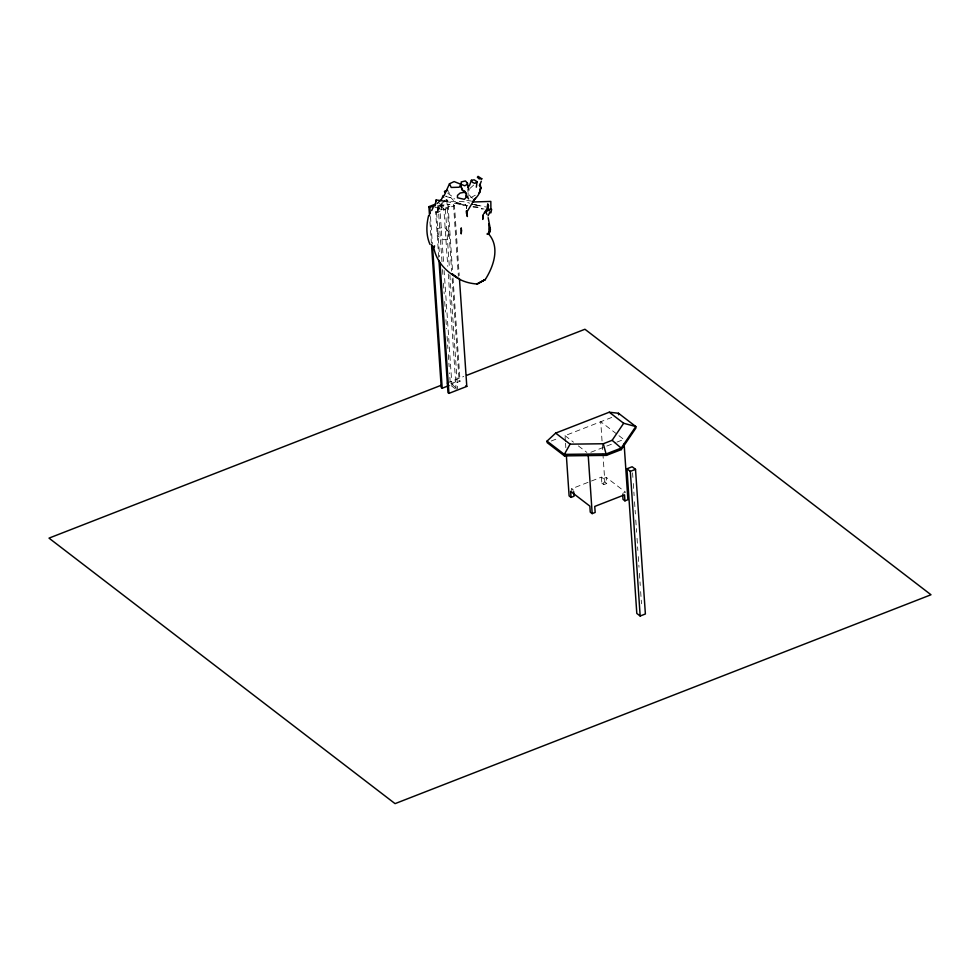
<?xml version="1.0" encoding="UTF-8"?>
<svg xmlns="http://www.w3.org/2000/svg" width="980" height="980" viewBox="0 0 980 980"><rect width="100%" height="100%" fill="white"/><g stroke="black" fill="none" stroke-linecap="round" stroke-linejoin="round"><path stroke-width="0.73" stroke-dasharray="4.9 3.68" d="M472.838 198.144L471.257 197.593L468.085 193.146L467.815 189.14M466.468 208.385L466.492 205.812L465.084 204.379L455.614 202.639L450.898 197.703L445.888 196.049M441.196 209.916L442.176 202.407L441.649 206.082L449.979 204.367L437.999 205.531L437.729 212.17L441.368 212.256M466.517 208.409L466.578 205.874L465.084 204.379M437.999 205.531L437.729 212.17M441.049 206.756L442.323 202.052L445.067 201.255L467.485 205.898M470.033 188.368L473.708 185.036M475.312 195.228L469.898 198.046M444.026 200.778L446.782 199.712L447.738 200.447L452.613 271.852M447.738 200.447L439.555 203.632L445.324 208.066L449.465 268.839M438.746 257.409L435.647 211.827L443.83 208.642L447.762 266.376M445.324 208.066L453.507 204.869L454.475 205.604L459.228 275.503M435.647 211.827L436.602 212.574L454.475 205.604M446.672 383.143L463.773 376.467M450.861 383.731L459.106 380.522L460.061 381.257L451.878 384.442L444.112 270.492M551.262 441L558.135 438.329M565.411 441.674L565.007 435.647L611.728 417.443M590.83 452.282L615.562 442.642M616.935 442.103L623.807 439.42L617.731 434.765M571.989 493.259L571.683 488.738L601.451 477.125L603.374 478.608L603.79 484.635L606.767 483.471L606.351 477.444L603.374 478.608M601.451 477.125L601.867 483.152L604.844 482.001L606.767 483.471M622.606 493.357L625.583 492.193L606.351 477.444M442.176 200.79C451.253 203.179 460.772 199.7 469.653 203.179M473.12 206.841L477.554 207.086L484.096 209.083M473.046 206.89L478.669 207.393L482.319 209.328M445.63 196.368L454.732 198.916M442.899 201.023L445.067 201.255M466.713 200.386L470.939 200.986M455.614 202.639L461.213 203.607M459.179 204.146L467.742 205.812M434.936 207.417L441.024 208.483M474.614 204.661L479.771 205.959L472.189 204.171L487.268 207.258M447.701 193.121L451.731 196.123L448.154 191.517M443.83 208.642L438.06 204.22L442.005 261.954M616.518 433.834L600.728 421.731L602.786 451.866M565.007 435.647L573.508 442.176M578.359 445.9L586.861 452.417M601.867 483.152L603.79 484.635M451.878 384.442L456.496 387.982M455.002 388.57L450.396 385.03L449.563 372.865M571.683 488.738L573.606 490.208M632.566 472.838L632.884 477.407M633.288 483.495L634.121 495.684M634.538 501.772L635.371 513.949M635.787 520.049L636.62 532.226M637.037 538.314L637.858 550.49M638.274 556.591L639.009 567.249M639.413 573.337L640.246 585.513M640.663 591.601L641.496 603.79M602.896 453.373L604.844 482.001M565.521 443.18L565.827 447.701M453.507 204.869L458.371 276.286M453.017 277.94L460.061 381.257M446.782 199.712L451.645 271.117M452.16 278.712L459.106 380.522M449.881 274.915L457.648 388.876M448.289 273.971L456.153 389.452M439.653 205.151L443.597 262.897M442.519 269.549L442.935 275.625M443.45 283.22L444.173 293.865M444.687 301.46L445.422 312.093M445.937 319.688L446.562 328.802M447.076 336.41L447.909 348.562M448.313 354.638L449.146 366.79M436.602 212.574L439.604 256.638M430.502 216.519L432.364 243.873M429.951 221.86L431.396 243.138M468.085 192.68L468.085 198.132M448.595 231.635L448.252 238.912L443.72 239.782L438.195 236.376L437.35 228.524L444.32 227.299L448.595 231.635"/><path stroke-width="1.47" d="M488.775 223.857L489.204 230.79L488.787 233.216L487.195 234.33L487.379 233.399M489.461 230.423L489.682 227.764M435.01 205.959L436.137 199.994L442.176 200.79M476.329 187.18L477.076 181.692L474.173 179.842L471.356 180.259L469.641 185.183L467.779 187.596M467.423 183.162L467.24 184.411L464.704 185.796L461.31 184.35L461.225 181.962L465.439 180.92L467.423 183.162L468.881 190.083M442.054 198.132L443.119 195.449M433.785 247.524L434.606 245.931L433.687 247.009C435.88 260.815 445.827 271.754 457.93 278.038L452.356 273.971M481.278 181.214L479.894 184.901L480.09 184.167C482.197 190.328 478.265 196.355 473.585 200.116L475.557 198.34M428.603 215.625C426.239 225.045 425.982 235.421 429.987 244.4M480.813 187.56L479.306 193.085L480.813 187.56L479.355 185.318M488.359 208.373L487.758 203.828L487.391 206.4L488.359 208.373L483.985 213.603L488.689 205.812M489.976 212.133L488.028 215.857M449.477 183.762L451.204 187.462L459.191 187.229L460.514 185.208L462.462 190.181L466.198 193.575L464.667 192.264L460.159 193.023L457.513 195.351L457.427 197.764L464.336 199.332L465.855 197.789L466.198 193.575L464.581 191.014L462.291 190.169L460.208 183.995L454.108 181.582L449.477 183.762L444.173 195.559M431.678 210.578L433.234 207.246M466.26 213.077L474.541 199.258M488.53 233.914L490.38 229.271L490.086 231.77L488.53 233.914L490.38 229.271L488.163 217.683M547.036 441.11L564.345 454.377L606.375 453.863L621.198 448.093L635.8 426.533L623.672 423.274L612.145 440.302L603.276 443.756L570.078 444.161L564.345 454.377L564.443 455.884L606.473 455.369L621.296 449.6L635.898 428.04L635.8 426.533L618.49 413.254L609.254 412.213L555.66 433.099L547.036 441.11L547.146 442.617L564.443 455.884M477.076 181.692L474.957 183.37L472.47 182.39L471.356 180.259M441.833 198.977L437.399 203.411M486.938 214.436L485.798 211.643L489.657 209.83L490.894 207.944L490.833 201.427L473.891 201.966L472.152 201.329M429.534 215.784L428.909 206.67L435.782 203.987M428.909 206.67L429.877 207.405L435.328 205.286M440.976 385.361L49 538.13L395.063 803.637L931 594.762L584.938 329.255L466.627 375.365M431.506 244.657L441.245 387.48L442.201 388.215L449.024 385.557M438.954 260.46L447.97 392.637L448.926 393.384L466.799 386.414L459.436 278.541M626.943 468.783L632.149 466.75L635.518 469.334L645.379 613.982L640.173 616.016L636.804 613.431L626.943 468.783L630.312 471.368L640.173 616.016M630.312 471.368L635.518 469.334M566.342 455.235L569.111 495.917L571.034 497.399L574.01 496.235L573.704 491.715M571.034 497.399L570.63 491.372L589.85 506.121L590.266 512.148L592.19 513.618L595.166 512.454L594.75 506.427L624.529 494.827L624.934 500.854L627.911 499.69L624.113 443.94M447.689 190.463L445.251 190.818L444.43 191.578L445.079 192.496M488.836 209.549L489.657 209.83M490.796 208.899L491.642 209.377L490.907 212.832L489.461 212.244M443.07 196.698L443.769 197.176M609.254 412.213L623.672 423.274M555.66 433.099L570.078 444.161M624.934 500.854L623.01 499.384L622.704 494.863M465.831 385.679L466.799 386.414M452.466 274.29C459.142 280.5 468.158 283.441 477.125 283.992L485.284 279.533C493.749 266.193 500.413 246.703 488.236 233.497M612.145 440.302L621.198 448.093L621.296 449.6M467.301 196.845L466.345 195.694L468.575 198.879M603.276 443.756L606.473 455.369M618.49 413.254L618.601 414.761M588.184 454.855L592.19 513.618M440.02 262.714L448.926 393.384M429.877 207.405L430.293 213.481M432.462 245.392L442.201 388.215M436.137 199.994L436.137 201.623M482.809 217.56L482.736 219.422L483.25 214.657L482.809 217.56M461.519 230.815L461.213 233.889L461.237 227.899L461.519 230.815M481.829 178.826L479.134 178.875L477.395 177.209L478.069 176.363L481.829 178.826M485.284 279.533L477.125 283.992L485.284 279.533M467.362 216.445L466.443 210.957L467.362 216.445"/></g></svg>
